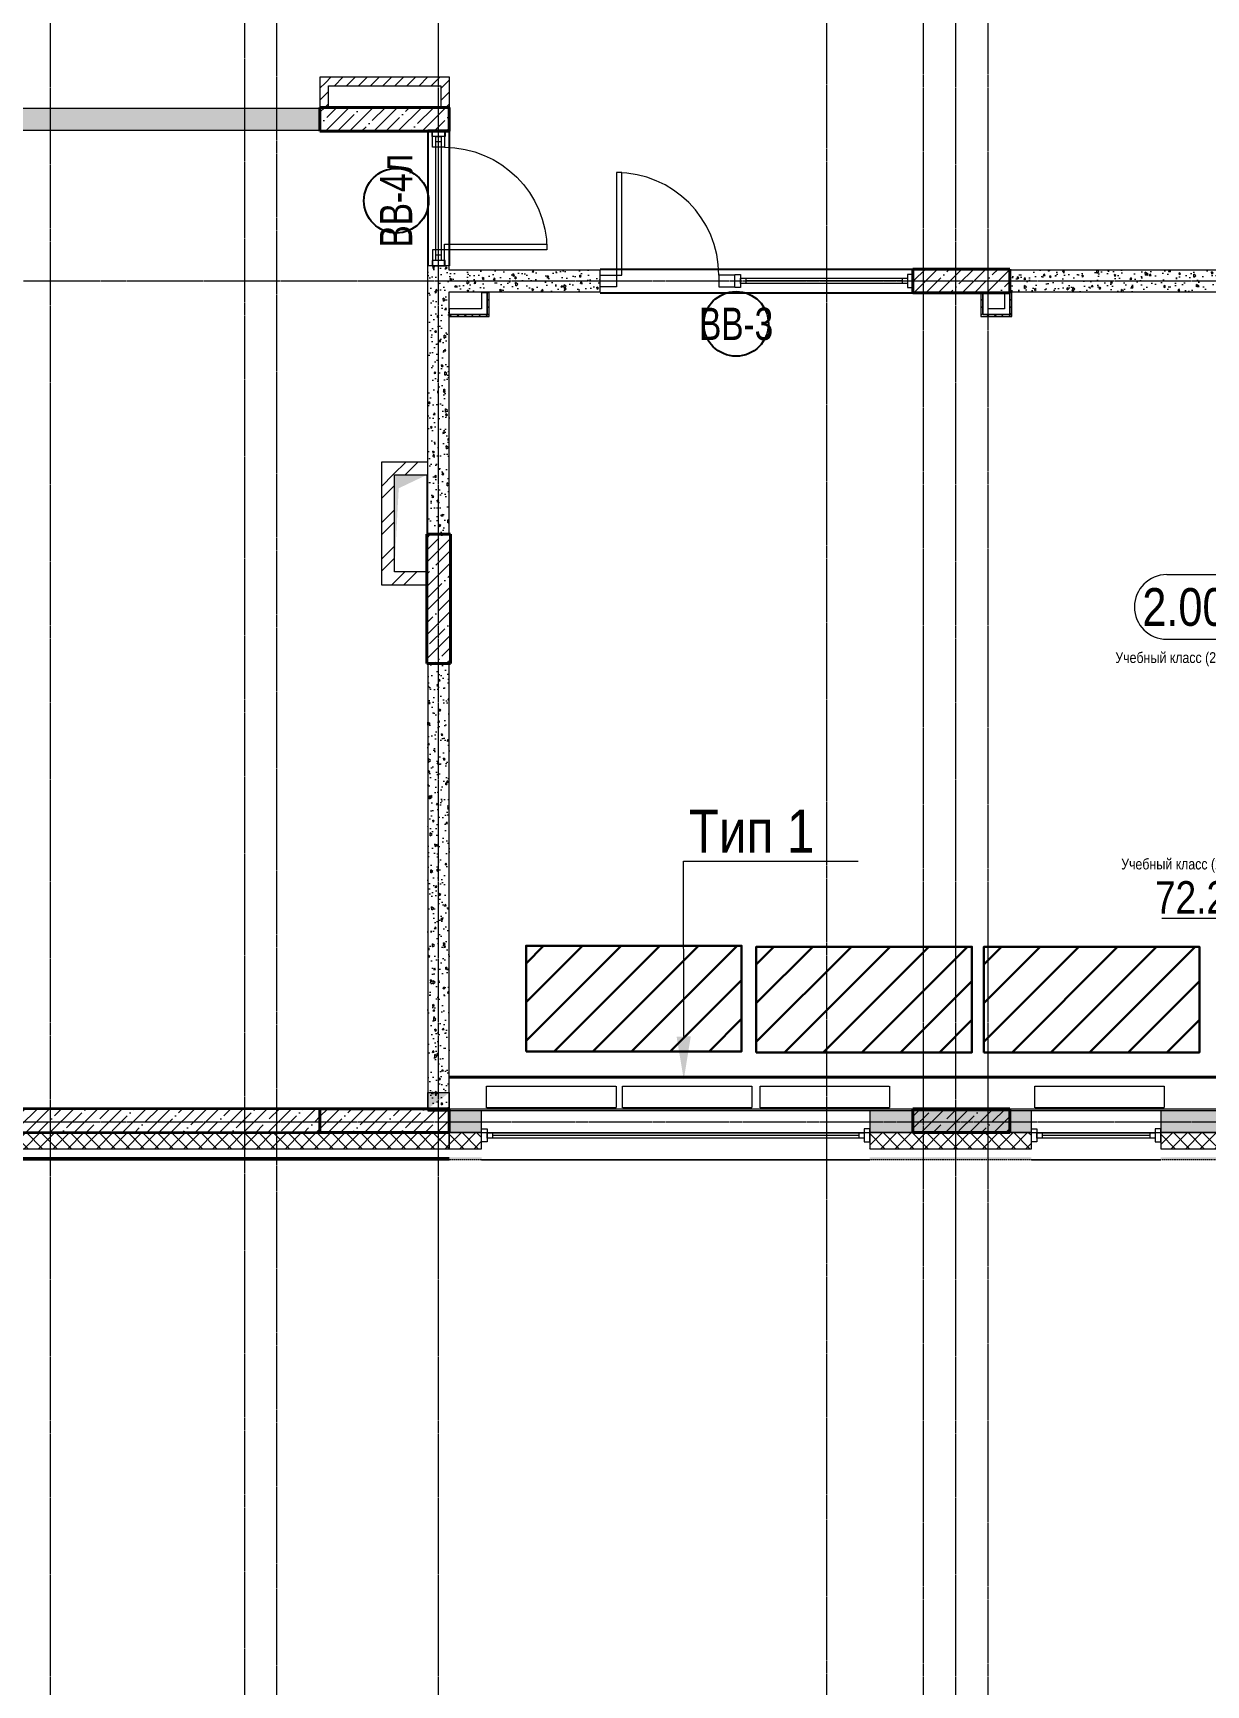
# Model space of a CAD drawing. Header units: millimetres. Extents: x -231292 to 573618, y -153144 to 564035.
# Drawn here: x 12921 to 23803, y 21504 to 36830 of the extents above; entities that cross this region are included whole.
import ezdxf
from ezdxf import colors
from ezdxf.entities.mleader import LeaderData, LeaderLine
from ezdxf.enums import TextEntityAlignment as Align
from ezdxf.math import Vec2, Vec3

# ---------------------------------------------------------------- set-up
doc = ezdxf.new("R2010")
doc.units = ezdxf.units.MM
for name, pattern in [('CENTER2', [28.575, 19.05, -3.175, 3.175, -3.175]), ('DASHED', [19.05, 12.7, -6.35]), ('HIDDEN2', [4.7625, 3.175, -1.5875])]:
    doc.linetypes.add(name, pattern=pattern)
doc.layers.get('0').update_dxf_attribs({"color": 250})
doc.layers.get('Defpoints').update_dxf_attribs({"color": 250})
for name, color, linetype, lineweight in [('10.3) строит. леса', 20, 'Continuous', 30), ('A-AREA', 250, 'Continuous', 15), ('A-Wall_Материал_Газоблок_Контур', 250, 'Continuous', 0), ('АР_Area', 250, 'Continuous', 5), ('АР_Витраж', 250, 'Continuous', 13), ('АР_Витраж марка', 250, 'Continuous', 9), ('АР_Двери_витраж', 250, 'Continuous', 9), ('АР_Колонны', 250, 'Continuous', 35), ('АР_Окна', 250, 'Continuous', 5), ('АР_Отопительные приборы', 250, 'HIDDEN2', 0), ('АР_площадь пом', 250, 'Continuous', 5), ('АР_Стены ГКЛ', 250, 'Continuous', 15), ('АР_Стены ЖБ', 250, 'Continuous', 35), ('АР_Стены кирпич', 250, 'Continuous', 20), ('АР_Стены ПЕНОблок', 250, 'Continuous', 20), ('АР_Утеплитель', 250, 'Continuous', 0), ('АР_Штриховка', 250, 'Continuous', 0), ('Зашивка радиаторов тип 1 (фанера и МДФ)', 250, 'Continuous', 0), ('КМ_Фахверки', 250, 'Continuous', 80), ('ОВ_Отопление', 250, 'Continuous', 0), ('ОВ_Шахты', 250, 'Continuous', 5), ('Размеры зашивки ГКЛ', 250, 'Continuous', 0), ('РД_Оси_100', 250, 'Continuous', 0), ('РД_проем_инж перемыч_фахверк', 250, 'Continuous', 18)]:
    doc.layers.add(name, color=color, linetype=linetype, lineweight=lineweight)
doc.layers.add('АР_Делит', color=250, linetype='Continuous', lineweight=0, plot=False)
doc.layers.add('РД_Проем', color=250, linetype='Continuous', lineweight=0, plot=False)
doc.layers.add('РД_Витраж_вн', color=250, linetype='Continuous')
doc.styles.add('Arial_09', font='ARIALN.TTF', dxfattribs={"width": 0.9})
doc.styles.add('style1', font='ARIALN.TTF')
pattern_1 = [(45, (8883.4, 13229.69), (-112.2532, 112.2532), []), (45, (8995.66, 13229.69), (-112.2532, 112.2532), [198.4375, -39.6875, 0, -39.6875])]
pattern_2 = [(45, (8883.403, 13229.686), (-33.67596, 33.67596), [])]
pattern_3 = [(45, (8883.4, 13229.69), (-56.1266, 56.1266), [])]

# ---------------------------------------------------------------- blocks, each defined once
blk = doc.blocks.new('СОШ_2200_АР_ОСИ_М100_28.05.24')
at = {"layer": 'АР_Делит', "color": 5, "linetype": 'DASHED'}
blk.add_lwpolyline([(114955, 135155), (114955, -355), (93595.036, -355), (93595.036, 13855), (94145, 13855), (94145, 68320), (66055, 68320), (66055, 13857.73), (83455, 13857.73), (83455, -355), (45245, -355), (45245, 13145), (44695, 13145), (44695, 26755), (45245, 26755), (45245, 68320), (20455, 68320), (20455, 26755), (27955, 26755), (27955, 13145), (-355, 13145), (-355, 100855)], dxfattribs=at)
at = {"layer": 'РД_Оси_100', "linetype": 'CENTER2'}
for p, q in [((4200, -6155), (4200, 139938.679)), ((-5954.958, 21300), (29555, 21300)), ((-5954.958, 13500), (29555, 13500))]:
    blk.add_line(p, q, dxfattribs=at)
for points in [[(5849.555, 139938.679), (6000, 139538.679), (6000, -6194.559)], [(6300, -6195.83), (6300, 139538.679), (6450, 139938.679)], [(7800, -6155), (7800, 139938.679)], [(11400, 139938.679), (11400, -6155)], [(12000.12, -6155), (12300, -5755), (12300, 139538.679), (12000, 139938.679)], [(12600, -6155), (12600, 139938.679)], [(13200, -6155), (12900, -5755), (12900, 139538.679), (13220.167, 139939.357)]]:
    blk.add_lwpolyline(points, dxfattribs=at)
blk = doc.blocks.new('otv')
at = {"linetype": 'Continuous'}
blk.add_lwpolyline([(0, -1), (0, 0), (1, 0), (1, -1)], close=True, dxfattribs=at)
blk.add_solid([(0, -1), (0, 0), (0.135, -0.137), (1, 0)], dxfattribs=at)
blk = doc.blocks.new('otv_в_стене')
at = {"linetype": 'Continuous'}
blk.add_lwpolyline([(0, -1), (0, 0), (1, 0), (1, -1)], close=True, dxfattribs=at)
blk.add_solid([(0, -1), (0, 0), (0.5, -0.5), (1, 0)], dxfattribs=at)
blk = doc.blocks.new('MOK-МаркаПом_овал_ареал')
for p, q in [((-2.75, 3), (2.75, 3)), ((-2.75, -3), (2.75, -3))]:
    blk.add_line(p, q)
for centre, radius, start, end in [((-2.75, 0), 3, 90, 270), ((2.75, 0), 3, 270, 90), ((-3.75, 0), 3.5, 0, 0.001)]:
    blk.add_arc(centre, radius, start, end)
at = {"color": 0, "style": 'style1'}
blk.add_attdef('АР-ПОМЕЩЕНИЕ:НОМЕР', text='', height=3.5, dxfattribs=at).set_placement((0, 0), align=Align.MIDDLE)
at = {"layer": 'Defpoints', "color": 2, "style": 'style1'}
blk.add_attdef('АР-ПОМЕЩЕНИЕ:НАИМЕНОВАНИЕ', text='', height=1, dxfattribs=at).set_placement((-0.09, -4.81), align=Align.MIDDLE)
blk = doc.blocks.new('MOK-МаркаПомещения1')
at = {"layer": 'A-AREA', "color": 0}
blk.add_line((-3.65, -1.94), (3.65, -1.94), dxfattribs=at)
at = {"layer": 'A-AREA', "color": 0, "style": 'style1'}
blk.add_attdef('АР-ПОМЕЩЕНИЕ:ПЛОЩАДЬ', text='', height=3, dxfattribs=at).set_placement((0, 0), align=Align.MIDDLE)
at = {"layer": 'Defpoints', "style": 'style1', "flags": 8}
blk.add_attdef('АР-ПОМЕЩЕНИЕ:НАИМЕНОВАНИЕ', text='', height=1, dxfattribs=at).set_placement((0, 2.96), align=Align.MIDDLE)
blk = doc.blocks.new('МаркаВитража1')
at = {"layer": 'Defpoints'}
blk.add_circle((0, 0), 3, dxfattribs=at)
at = {"color": 0, "linetype": 'ByBlock', "lineweight": -2, "style": 'Arial_09', "width": 0.9}
blk.add_attdef('АР-ОКНО:НАИМЕНОВАНИЕ', text='', height=3, dxfattribs=at).set_placement((0, 0), align=Align.MIDDLE)

msp = doc.modelspace()

# ---------------------------------------------------------------- hatches: boundary and pattern name
at = {"layer": '10.3) строит. леса'}
h = msp.add_hatch(dxfattribs=at)
h.set_pattern_fill('ANSI31', color=256, scale=80)
h.set_pattern_definition([(45, (17935.3, 173400.6), (-179.60512, 179.60512), [])])
h.paths.add_polyline_path([(17495.08, 27382.096), (19495.08, 27382.096), (19495.08, 28362.096), (17495.08, 28362.096)])
h = msp.add_hatch(dxfattribs=at)
h.set_pattern_fill('ANSI31', color=256, scale=80)
h.set_pattern_definition([(45, (20072, 173391.2), (-179.60512, 179.60512), [])])
h.paths.add_polyline_path([(19631.764, 27372.691), (21631.764, 27372.691), (21631.764, 28352.691), (19631.764, 28352.691)])
h = msp.add_hatch(dxfattribs=at)
h.set_pattern_fill('ANSI31', color=256, scale=80)
h.set_pattern_definition([(45, (22182.9, 173391.2), (-179.60512, 179.60512), [])])
h.paths.add_polyline_path([(21742.66, 27372.691), (23742.66, 27372.691), (23742.66, 28352.691), (21742.66, 28352.691)])
at = {"layer": 'АР_Стены ГКЛ', "linetype": 'Continuous', "lineweight": 0}
h = msp.add_hatch(dxfattribs=at)
h.set_pattern_fill('ANSI31', color=256, scale=15, angle=-360, style=0)
h.set_pattern_definition([(45, (8883.403, 13229.686), (-33.67596, 33.67596), [])])
h.paths.add_polyline_path([(17153.403, 34419.686), (17133.403, 34419.686), (17133.403, 34219.686), (17153.403, 34199.686)], flags=0)
h = msp.add_hatch(dxfattribs=at)
h.set_pattern_fill('ANSI31', color=256, scale=15, style=0)
h.set_pattern_definition([(45, (8883.403, 13229.686), (-33.67596, 33.67596), [])])
h.paths.add_polyline_path([(21713.403, 34199.686), (21733.403, 34219.686), (21733.403, 34419.686), (21713.403, 34419.686)], flags=0)
h = msp.add_hatch(dxfattribs=at)
h.set_pattern_fill('ANSI31', color=256, scale=15, angle=-360, style=0)
h.set_pattern_definition(pattern_2)
h.paths.add_polyline_path([(22003.403, 34419.686), (21983.403, 34419.686), (21983.403, 34219.686), (22003.403, 34199.686)], flags=0)
h = msp.add_hatch(dxfattribs=at)
h.set_pattern_fill('ANSI31', color=256, scale=15, style=0)
h.set_pattern_definition(pattern_2)
h.paths.add_polyline_path([(17153.403, 34199.686), (17133.403, 34219.686), (16783.403, 34219.686), (16783.403, 34199.686)], flags=0)
h = msp.add_hatch(dxfattribs=at)
h.set_pattern_fill('ANSI31', color=256, scale=15, style=0)
h.set_pattern_definition([(45, (8883.403, 13229.686), (-33.67596, 33.67596), [])])
h.paths.add_polyline_path([(22003.403, 34199.686), (21983.403, 34219.686), (21733.403, 34219.686), (21713.403, 34199.686)], flags=0)
at = {"layer": 'АР_Штриховка', "linetype": 'Continuous', "lineweight": 0, "ltscale": 0.5}
h = msp.add_hatch(dxfattribs=at)
h.set_pattern_fill('ANSI31', color=256, scale=25, angle=-360, style=0)
h.set_pattern_definition(pattern_3)
h.paths.add_polyline_path([(15663.403, 36339.686), (15583.403, 36419.686), (15583.403, 36139.686), (15663.403, 36139.686)], flags=0)
h = msp.add_hatch(dxfattribs=at)
h.set_pattern_fill('ANSI31', color=256, scale=25, style=0)
h.set_pattern_definition(pattern_3)
h.paths.add_polyline_path([(16703.965, 36339.686), (16783.965, 36419.686), (15583.403, 36419.686), (15663.403, 36339.686)], flags=0)
h = msp.add_hatch(dxfattribs=at)
h.set_pattern_fill('ANSI31', color=256, scale=25, style=0)
h.set_pattern_definition([(45, (8883.4, 13229.69), (-56.1266, 56.1266), [])])
h.paths.add_polyline_path([(16703.965, 36139.686), (16783.965, 36139.686), (16783.965, 36419.686), (16703.965, 36339.686)], flags=0)
at = {"layer": 'АР_Штриховка', "linetype": 'Continuous', "lineweight": 0}
h = msp.add_hatch(dxfattribs=at)
h.set_pattern_fill('AR-CONC', color=256, angle=-315, style=0)
h.set_pattern_definition([(95, (8883.4, 13229.69), (140.09465, 117.5534), [19.05, -209.55]), (40, (8883.4, 13229.69), (-160.0185, 110.1767), [15.24, -167.6406]), (145.45144, (8895.08, 13239.48), (-19.9238, 227.7301), [16.19, -178.0902]), (91.1842, (8847.48, 13265.6), (221.4102, 161.9534), [28.575, -314.325]), (141.6356, (8865.93, 13279.1), (-7.0866, 342.8268), [24.285, -267.1356]), (36.1842, (8847.48, 13265.6), (-7.0866, 342.8268), [22.86, -251.4597]), (66, (8874.42, 13274.59), (179.52, 34.89515), [19.05, -209.55]), (11, (8874.42, 13274.59), (-86.54, 173.9412), [15.24, -167.64]), (116.45145, (8889.38, 13277.5), (92.98, 208.8363), [16.19, -178.09]), (82.5, (8883.4, 13229.686), (-57.60547, 61.97341), [0, -165.608, 0, -170.18, 0, -168.275]), (52.5, (8883.4, 13229.69), (-23.58973, 118.087), [0, -97.028, 0, -161.798, 0, -64.135]), (12.5, (8843.35, 13189.634), (99.92786, 91.8262), [0, -63.5, 0, -198.12, 0, -262.89]), (2.5, (8825.39, 13171.67), (86.7639, 122.7224), [0, -82.55, 0, -131.572, 0, -186.69])])
h.paths.add_polyline_path([(9003.403, 36129.686), (9003.403, 35929.686), (15583.403, 35929.686), (15583.403, 36129.686)], flags=0)
at = {"layer": 'АР_Штриховка', "linetype": 'Continuous', "lineweight": 5}
h = msp.add_hatch(dxfattribs=at)
h.set_pattern_fill('ANSI35', color=256, scale=25, style=0)
h.set_pattern_definition(pattern_1)
h.paths.add_polyline_path([(16783.403, 35919.686), (16783.403, 36139.686), (15583.403, 36139.686), (15583.403, 35919.686)], flags=0)
at = {"layer": 'АР_Штриховка', "linetype": 'Continuous', "lineweight": 0}
h = msp.add_hatch(dxfattribs=at)
h.set_pattern_fill('AR-CONC', color=256, angle=45, style=0)
h.set_pattern_definition([(95, (8883.4, 13229.69), (140.09465, 117.5534), [19.05, -209.55]), (40, (8883.4, 13229.69), (-160.0185, 110.1767), [15.24, -167.6406]), (145.45144, (8895.08, 13239.48), (-19.9238, 227.7301), [16.19, -178.0902]), (91.1842, (8847.48, 13265.6), (221.4102, 161.9534), [28.575, -314.325]), (141.6356, (8865.93, 13279.1), (-7.0866, 342.8268), [24.285, -267.1356]), (36.1842, (8847.48, 13265.6), (-7.0866, 342.8268), [22.86, -251.4597]), (66, (8874.42, 13274.59), (179.52, 34.89515), [19.05, -209.55]), (11, (8874.42, 13274.59), (-86.5399, 173.9412), [15.24, -167.64]), (116.45145, (8889.38, 13277.5), (92.98, 208.8363), [16.19, -178.09]), (82.5, (8883.4, 13229.686), (-57.60547, 61.97341), [0, -165.608, 0, -170.18, 0, -168.275]), (52.5, (8883.4, 13229.69), (-23.58973, 118.087), [0, -97.028, 0, -161.798, 0, -64.135]), (12.5, (8843.35, 13189.634), (99.92786, 91.8262), [0, -63.5, 0, -198.12, 0, -262.89]), (2.5, (8825.39, 13171.67), (86.7639, 122.7224), [0, -82.55, 0, -131.572, 0, -186.69])])
h.paths.add_polyline_path([(16583.403, 32179.686), (16783.403, 32179.686), (16783.403, 34429.686), (16733.403, 34493.019), (16583.403, 34419.686)], flags=0)
h.paths.add_polyline_path([(16583.403, 34419.686), (16733.403, 34493.019), (16783.403, 34629.686), (16783.403, 34669.686), (16583.403, 34669.686)], flags=0)
h.paths.add_polyline_path([(16583.403, 35919.686), (16783.403, 35919.686), (16783.403, 35929.686), (16583.403, 35929.686)], flags=0)
at = {"layer": 'АР_Штриховка', "linetype": 'Continuous', "lineweight": 5}
h = msp.add_hatch(dxfattribs=at)
h.set_pattern_fill('ANSI35', color=256, scale=25, style=0)
h.set_pattern_definition(pattern_1)
h.paths.add_polyline_path([(21983.403, 34419.686), (21983.403, 34639.686), (21083.403, 34639.686), (21083.403, 34419.686)], flags=0)
at = {"layer": 'АР_Штриховка', "linetype": 'Continuous', "lineweight": 0}
h = msp.add_hatch(dxfattribs=at)
h.set_pattern_fill('AR-CONC', color=256, angle=-315, style=0)
h.set_pattern_definition([(95, (8883.4, 13229.69), (140.09465, 117.5534), [19.05, -209.55]), (40, (8883.4, 13229.69), (-160.0185, 110.1767), [15.24, -167.6406]), (145.45144, (8895.08, 13239.48), (-19.9238, 227.7301), [16.19, -178.0902]), (91.1842, (8847.48, 13265.6), (221.4102, 161.9534), [28.575, -314.325]), (141.6356, (8865.93, 13279.1), (-7.0866, 342.8268), [24.285, -267.1356]), (36.1842, (8847.48, 13265.6), (-7.0866, 342.8268), [22.86, -251.4597]), (66, (8874.42, 13274.59), (179.52, 34.89515), [19.05, -209.55]), (11, (8874.42, 13274.59), (-86.54, 173.9412), [15.24, -167.64]), (116.45145, (8889.38, 13277.5), (92.98, 208.8363), [16.19, -178.09]), (82.5, (8883.4, 13229.686), (-57.60547, 61.97341), [0, -165.608, 0, -170.18, 0, -168.275]), (52.5, (8883.4, 13229.69), (-23.58973, 118.087), [0, -97.028, 0, -161.798, 0, -64.135]), (12.5, (8843.35, 13189.634), (99.92786, 91.8262), [0, -63.5, 0, -198.12, 0, -262.89]), (2.5, (8825.39, 13171.67), (86.7639, 122.7224), [0, -82.55, 0, -131.572, 0, -186.69])])
h.paths.add_polyline_path([(16783.403, 34629.686), (16733.403, 34493.019), (16783.403, 34429.686), (18183.403, 34429.686), (18183.403, 34629.686)], flags=0)
h = msp.add_hatch(dxfattribs=at)
h.set_pattern_fill('AR-CONC', color=256, angle=45, style=0)
h.set_pattern_definition([(95, (8883.4, 13229.69), (140.09465, 117.5534), [19.05, -209.55]), (40, (8883.4, 13229.69), (-160.0185, 110.1767), [15.24, -167.6406]), (145.45144, (8895.08, 13239.48), (-19.9238, 227.7301), [16.19, -178.0902]), (91.1842, (8847.48, 13265.6), (221.4102, 161.9534), [28.575, -314.325]), (141.6356, (8865.93, 13279.1), (-7.0866, 342.8268), [24.285, -267.1356]), (36.1842, (8847.48, 13265.6), (-7.0866, 342.8268), [22.86, -251.4597]), (66, (8874.42, 13274.59), (179.52, 34.89515), [19.05, -209.55]), (11, (8874.42, 13274.59), (-86.5399, 173.9412), [15.24, -167.64]), (116.45144, (8889.38, 13277.5), (92.98, 208.8363), [16.19, -178.09]), (82.5, (8883.4, 13229.686), (-57.60547, 61.97341), [0, -165.608, 0, -170.18, 0, -168.275]), (52.5, (8883.4, 13229.69), (-23.58973, 118.087), [0, -97.028, 0, -161.798, 0, -64.135]), (12.5, (8843.35, 13189.634), (99.92786, 91.8262), [0, -63.5, 0, -198.12, 0, -262.89]), (2.5, (8825.39, 13171.67), (86.7639, 122.7224), [0, -82.55, 0, -131.572, 0, -186.69])])
h.paths.add_polyline_path([(21983.403, 34629.686), (21983.403, 34429.686), (25483.403, 34429.686), (25483.403, 34629.686)], flags=0)
h = msp.add_hatch(dxfattribs=at)
h.set_pattern_fill('ANSI32', color=256, scale=25, style=0)
h.set_pattern_definition([(45, (8883.4, 13229.69), (-168.3798, 168.3798), []), (45, (8995.66, 13229.69), (-168.3798, 168.3798), [])])
h.paths.add_polyline_path([(16153.403, 31709.686), (16273.403, 31829.686), (16273.403, 32729.686), (16153.403, 32849.686)], flags=0)
h = msp.add_hatch(dxfattribs=at)
h.set_pattern_fill('ANSI32', color=256, scale=25, angle=-360, style=0)
h.set_pattern_definition([(45, (8883.4, 13229.69), (-168.3798, 168.3798), []), (45, (8995.66, 13229.69), (-168.3798, 168.3798), [])])
h.paths.add_polyline_path([(16153.403, 32849.686), (16273.403, 32729.686), (16583.408, 32729.686), (16583.408, 32849.686)], flags=0)
at = {"layer": 'АР_Штриховка', "linetype": 'Continuous', "lineweight": 5}
h = msp.add_hatch(dxfattribs=at)
h.set_pattern_fill('ANSI35', color=256, scale=25, style=0)
h.set_pattern_definition(pattern_1)
h.paths.add_polyline_path([(16793.403, 32179.686), (16573.403, 32179.686), (16573.403, 30979.686), (16793.403, 30979.686)], flags=0)
at = {"layer": 'АР_Штриховка', "linetype": 'Continuous', "lineweight": 0}
h = msp.add_hatch(dxfattribs=at)
h.set_pattern_fill('ANSI32', color=256, scale=25, angle=-360, style=0)
h.set_pattern_definition([(45, (8883.4, 13229.69), (-168.3798, 168.3798), []), (45, (8995.66, 13229.69), (-168.3798, 168.3798), [])])
h.paths.add_polyline_path([(16573.403, 31709.686), (16573.403, 31829.686), (16273.403, 31829.686), (16153.403, 31709.686)], flags=0)
h = msp.add_hatch(dxfattribs=at)
h.set_pattern_fill('AR-CONC', color=256, angle=45, style=0)
h.set_pattern_definition([(95, (8883.4, 13229.69), (140.0947, 117.5534), [19.05, -209.55]), (40, (8883.4, 13229.69), (-160.0185, 110.1767), [15.24, -167.6406]), (145.4514, (8895.08, 13239.48), (-19.9238, 227.7301), [16.19, -178.0902]), (91.1842, (8847.48, 13265.6), (221.4102, 161.9534), [28.575, -314.325]), (141.6356, (8865.93, 13279.1), (-7.0866, 342.8268), [24.285, -267.1356]), (36.1842, (8847.48, 13265.6), (-7.0866, 342.8268), [22.86, -251.4597]), (66, (8874.42, 13274.59), (179.52, 34.8951), [19.05, -209.55]), (11, (8874.42, 13274.59), (-86.54, 173.9412), [15.24, -167.64]), (116.4514, (8889.38, 13277.5), (92.98, 208.8363), [16.19, -178.09]), (82.5, (8883.4, 13229.686), (-57.60547, 61.97341), [0, -165.608, 0, -170.18, 0, -168.275]), (52.5, (8883.4, 13229.69), (-23.58973, 118.087), [0, -97.028, 0, -161.798, 0, -64.135]), (12.5, (8843.35, 13189.634), (99.92786, 91.8262), [0, -63.5, 0, -198.12, 0, -262.89]), (2.5, (8825.39, 13171.67), (86.7639, 122.7224), [0, -82.55, 0, -131.572, 0, -186.69])])
h.paths.add_polyline_path([(16583.403, 26829.686), (16783.403, 26829.686), (16783.403, 30979.686), (16583.403, 30979.686)], flags=0)
at = {"layer": 'АР_Штриховка', "linetype": 'Continuous', "lineweight": 5}
h = msp.add_hatch(dxfattribs=at)
h.set_pattern_fill('ANSI35', color=256, scale=25, style=0)
h.set_pattern_definition([(45, (8883.4, 13229.69), (-112.2532, 112.2532), []), (45, (8995.66, 13229.69), (-112.2532, 112.2532), [198.4375, -39.6875, 0, -39.6875])])
h.paths.add_polyline_path([(9003.403, 26849.686), (9003.403, 26629.686), (15583.403, 26629.686), (15583.403, 26849.686)], flags=0)
h = msp.add_hatch(dxfattribs=at)
h.set_pattern_fill('ANSI35', color=256, scale=25, style=0)
h.set_pattern_definition(pattern_1)
h.paths.add_polyline_path([(16783.403, 26629.686), (16783.403, 26849.686), (15583.403, 26849.686), (15583.403, 26629.686)], flags=0)
at = {"layer": 'АР_Штриховка', "linetype": 'Continuous', "lineweight": 0}
h = msp.add_hatch(dxfattribs=at)
h.set_pattern_fill('AR-CONC', color=256, angle=-360, style=0)
h.set_pattern_definition([(50, (8883.4, 13229.69), (182.1847, -15.9391), [19.05, -209.55]), (355, (8883.4, 13229.69), (-35.2434, 191.0568), [15.24, -167.6406]), (100.45144, (8898.58, 13228.36), (146.9412, 175.1178), [16.19, -178.0902]), (46.1842, (8883.4, 13280.49), (271.079, -42.0423), [28.575, -314.325]), (96.6356, (8906, 13276.98), (237.4041, 247.4261), [24.285, -267.1356]), (351.1842, (8883.4, 13280.5), (237.4041, 247.426), [22.86, -251.4597]), (21, (8908.8, 13267.79), (151.6144, -102.2652), [19.05, -209.55]), (326, (8908.8, 13267.79), (61.802, 184.188), [15.24, -167.64]), (71.45145, (8921.44, 13259.26), (213.4164, 81.9228), [16.19, -178.0899]), (37.5, (8883.4, 13229.686), (3.0886, 84.55504), [0, -165.608, 0, -170.18, 0, -168.275]), (7.5, (8883.4, 13229.69), (66.81966, 100.18057), [0, -97.028, 0, -161.798, 0, -64.135]), (327.5, (8826.76, 13229.686), (135.5906, -5.72874), [0, -63.5, 0, -198.12, 0, -262.89]), (317.5, (8801.36, 13229.69), (148.1292, 25.4265), [0, -82.55, 0, -131.572, 0, -186.69])])
h.paths.add_polyline_path([(35683.403, 26629.686), (35683.403, 26829.686), (35083.403, 26829.686), (35083.403, 26629.686)], flags=0)
h.paths.add_polyline_path([(32983.403, 26629.686), (32983.403, 26829.686), (32083.403, 26829.686), (32083.403, 26629.686)], flags=0)
h.paths.add_polyline_path([(30883.403, 26629.686), (30883.403, 26829.686), (29983.403, 26829.686), (29983.403, 26629.686)], flags=0)
h.paths.add_polyline_path([(28783.403, 26629.686), (28783.403, 26829.686), (27883.403, 26829.686), (27883.403, 26629.686)], flags=0)
h.paths.add_polyline_path([(26683.403, 26629.686), (26683.403, 26829.686), (25483.403, 26829.686), (25483.403, 26629.686)], flags=0)
h.paths.add_polyline_path([(24283.403, 26629.686), (24283.403, 26829.686), (23383.401, 26829.686), (23383.401, 26629.686)], flags=0)
h.paths.add_polyline_path([(22183.401, 26629.686), (22183.401, 26829.686), (20683.403, 26829.686), (20683.403, 26629.686)], flags=0)
h.paths.add_polyline_path([(17083.403, 26629.686), (17083.403, 26829.686), (16783.403, 26829.686), (16783.403, 26629.686)], flags=0)
at = {"layer": 'АР_Штриховка', "linetype": 'Continuous', "lineweight": 5}
h = msp.add_hatch(dxfattribs=at)
h.set_pattern_fill('ANSI35', color=256, scale=25, style=0)
h.set_pattern_definition(pattern_1)
h.paths.add_polyline_path([(21983.403, 26629.686), (21983.403, 26849.686), (21083.403, 26849.686), (21083.403, 26629.686)], flags=0)
at = {"layer": 'АР_Штриховка', "linetype": 'Continuous', "lineweight": 0}
h = msp.add_hatch(dxfattribs=at)
h.set_pattern_fill('ANSI37', color=256, scale=30, angle=-360, style=0)
h.set_pattern_definition([(45, (8883.4, 13229.69), (-67.3519, 67.3519), []), (135, (8883.4, 13229.69), (-67.3519, -67.3519), [])])
h.paths.add_polyline_path([(16783.403, 26479.686), (16783.403, 26629.686), (8783.403, 26629.686), (8633.403, 26479.686)], flags=0)
h = msp.add_hatch(dxfattribs=at)
h.set_pattern_fill('ANSI37', color=256, scale=30, angle=-360, style=0)
h.set_pattern_definition([(45, (8883.4, 13229.69), (-67.35192, 67.35192), []), (135, (8883.4, 13229.69), (-67.35192, -67.35192), [])])
h.paths.add_polyline_path([(35683.403, 26479.686), (35683.403, 26629.686), (35083.403, 26629.686), (35083.403, 26479.686)], flags=0)
h.paths.add_polyline_path([(32983.403, 26479.686), (32983.403, 26629.686), (32083.403, 26629.686), (32083.403, 26479.686)], flags=0)
h.paths.add_polyline_path([(30883.403, 26479.686), (30883.403, 26629.686), (29983.403, 26629.686), (29983.403, 26479.686)], flags=0)
h.paths.add_polyline_path([(28783.403, 26479.686), (28783.403, 26629.686), (27883.403, 26629.686), (27883.403, 26479.686)], flags=0)
h.paths.add_polyline_path([(26683.403, 26479.686), (26683.403, 26629.686), (25483.403, 26629.686), (25483.403, 26479.686)], flags=0)
h.paths.add_polyline_path([(24283.403, 26479.686), (24283.403, 26629.686), (23383.401, 26629.686), (23383.401, 26479.686)], flags=0)
h.paths.add_polyline_path([(22183.401, 26479.686), (22183.401, 26629.686), (20683.403, 26629.686), (20683.403, 26479.686)], flags=0)
h.paths.add_polyline_path([(17083.403, 26479.686), (17083.403, 26629.686), (16783.403, 26629.686), (16783.403, 26479.686)], flags=0)
h = msp.add_hatch(dxfattribs=at)
h.set_pattern_fill('_U', color=256, angle=-360, style=0, pattern_type=0)
h.set_pattern_definition([(2e-15, (8883.4027, 13229.6861), (-3e-16, 1), [])])
h.paths.add_polyline_path([(16783.403, 26374.686), (16783.403, 26399.686), (8553.403, 26399.686), (8528.403, 26374.686)], flags=0)
h = msp.add_hatch(dxfattribs=at)
h.set_pattern_fill('_U', color=256, angle=-360, style=0, pattern_type=0)
h.set_pattern_definition([(8e-15, (8883.4027, 13229.6861), (-4e-16, 1), [])])
h.paths.add_polyline_path([(35683.403, 26374.686), (35683.403, 26399.686), (35083.403, 26399.686), (35083.403, 26374.686)], flags=0)
h.paths.add_polyline_path([(32983.403, 26374.686), (32983.403, 26399.686), (32083.403, 26399.686), (32083.403, 26374.686)], flags=0)
h.paths.add_polyline_path([(30883.403, 26374.686), (30883.403, 26399.686), (29983.403, 26399.686), (29983.403, 26374.686)], flags=0)
h.paths.add_polyline_path([(28783.403, 26374.686), (28783.403, 26399.686), (27883.403, 26399.686), (27883.403, 26374.686)], flags=0)
h.paths.add_polyline_path([(26683.403, 26374.686), (26683.403, 26399.686), (25483.403, 26399.686), (25483.403, 26374.686)], flags=0)
h.paths.add_polyline_path([(24283.403, 26374.686), (24283.403, 26399.686), (23383.401, 26399.686), (23383.401, 26374.686)], flags=0)
h.paths.add_polyline_path([(22183.401, 26374.686), (22183.401, 26399.686), (20683.403, 26399.686), (20683.403, 26374.686)], flags=0)
h.paths.add_polyline_path([(17083.403, 26374.686), (17083.403, 26399.686), (16783.403, 26399.686), (16783.403, 26374.686)], flags=0)

# ---------------------------------------------------------------- linework, layer by layer
at = {"layer": '10.3) строит. леса'}
for points in [[(17495.08, 27382.096), (19495.08, 27382.096), (19495.08, 28362.096), (17495.08, 28362.096)], [(19631.764, 27372.691), (21631.764, 27372.691), (21631.764, 28352.691), (19631.764, 28352.691)], [(21742.66, 27372.691), (23742.66, 27372.691), (23742.66, 28352.691), (21742.66, 28352.691)]]:
    msp.add_lwpolyline(points, close=True, dxfattribs=at)
at = {"layer": 'A-Wall_Материал_Газоблок_Контур', "linetype": 'Continuous', "lineweight": 0}
for p, q in [((20683.403, 26829.686), (17083.403, 26829.686)), ((23383.401, 26829.686), (22183.401, 26829.686)), ((17083.403, 26374.686), (20683.403, 26374.686)), ((22183.401, 26374.686), (23383.401, 26374.686))]:
    msp.add_line(p, q, dxfattribs=at)
at = {"layer": 'АР_Витраж', "linetype": 'Continuous', "lineweight": 5}
for p, q in [((16583.403, 34669.686), (16583.403, 35919.686)), ((16783.403, 34669.686), (16783.403, 35919.686)), ((21083.403, 34639.686), (19433.403, 34639.686)), ((21083.403, 34419.686), (19433.403, 34419.686))]:
    msp.add_line(p, q, dxfattribs=at)
at = {"layer": 'АР_Витраж', "linetype": 'Continuous', "lineweight": 13}
for p, q in [((16708.403, 35819.686), (16658.403, 35819.686)), ((16683.403, 34769.686), (16683.403, 35819.686)), ((16708.403, 34769.686), (16658.403, 34769.686)), ((19533.403, 34554.686), (19533.403, 34504.686)), ((20983.403, 34529.686), (19533.403, 34529.686)), ((20983.403, 34554.686), (20983.403, 34504.686))]:
    msp.add_line(p, q, dxfattribs=at)
for points in [[(16623.403, 35869.686), (16623.403, 35919.686), (16743.403, 35919.686), (16743.403, 35869.686)], [(16708.403, 34719.686), (16658.403, 34719.686), (16658.403, 35869.686), (16708.403, 35869.686)], [(16623.403, 34719.686), (16623.403, 34669.686), (16743.403, 34669.686), (16743.403, 34719.686)], [(19483.403, 34469.686), (19433.403, 34469.686), (19433.403, 34589.686), (19483.403, 34589.686)], [(21033.403, 34554.686), (21033.403, 34504.686), (19483.403, 34504.686), (19483.403, 34554.686)], [(21033.403, 34469.686), (21083.403, 34469.686), (21083.403, 34589.686), (21033.403, 34589.686)]]:
    msp.add_lwpolyline(points, close=True, dxfattribs=at)
at = {"layer": 'АР_Двери_витраж', "linetype": 'Continuous', "lineweight": 9}
for points in [[(16628.403, 35769.686), (16628.403, 35919.686), (16738.403, 35919.686), (16738.403, 35769.686)], [(18333.403, 34584.686), (18383.403, 34584.686), (18383.403, 35534.686), (18333.403, 35534.686)], [(16628.403, 34819.686), (16628.403, 34669.686), (16738.403, 34669.686), (16738.403, 34819.686)], [(16738.403, 34819.686), (16738.403, 34869.686), (17688.403, 34869.686), (17688.403, 34819.686)], [(18333.403, 34474.686), (18183.403, 34474.686), (18183.403, 34584.686), (18333.403, 34584.686)], [(19283.403, 34474.686), (19433.403, 34474.686), (19433.403, 34584.686), (19283.403, 34584.686)]]:
    msp.add_lwpolyline(points, close=True, dxfattribs=at)
at = {"layer": 'АР_Двери_витраж', "linetype": 'Continuous', "lineweight": 9, "extrusion": (0, 0, -1)}
msp.add_arc((-16738.403, 34819.686), 950, 90, 180, dxfattribs=at)
at = {"layer": 'АР_Двери_витраж', "linetype": 'Continuous', "lineweight": 9}
msp.add_arc((18333.403, 34584.686), 950, 0, 90, dxfattribs=at)
at = {"layer": 'АР_Колонны', "linetype": 'HIDDEN2', "lineweight": 25}
for p, q in [((15583.403, 36139.686), (16783.403, 36139.686)), ((15583.403, 35919.686), (15583.403, 36139.686)), ((16783.403, 36139.686), (16783.403, 35919.686)), ((16783.403, 35919.686), (15583.403, 35919.686)), ((21083.403, 34639.686), (21983.403, 34639.686)), ((21083.403, 34419.686), (21083.403, 34639.686)), ((21983.403, 34639.686), (21983.403, 34419.686)), ((21983.403, 34419.686), (21083.403, 34419.686)), ((16573.403, 32179.686), (16793.403, 32179.686)), ((16573.403, 30979.686), (16573.403, 32179.686)), ((16793.403, 32179.686), (16793.403, 30979.686)), ((16793.403, 30979.686), (16573.403, 30979.686)), ((15583.403, 26849.686), (16783.403, 26849.686)), ((15583.403, 26629.686), (15583.403, 26849.686)), ((16783.403, 26849.686), (16783.403, 26629.686)), ((21083.403, 26849.686), (21983.403, 26849.686)), ((21083.403, 26629.686), (21083.403, 26849.686)), ((21983.403, 26849.686), (21983.403, 26629.686)), ((16783.403, 26629.686), (15583.403, 26629.686)), ((21983.403, 26629.686), (21083.403, 26629.686))]:
    msp.add_line(p, q, dxfattribs=at)
at = {"layer": 'АР_Колонны', "linetype": 'Continuous', "lineweight": 35}
for p, q in [((15583.403, 35919.686), (15583.403, 36139.686)), ((15583.403, 36139.686), (16783.403, 36139.686)), ((16783.403, 35919.686), (16783.403, 36139.686)), ((15583.403, 35919.686), (16783.403, 35919.686)), ((21083.403, 34639.686), (21083.403, 34419.686)), ((21083.403, 34639.686), (21983.403, 34639.686)), ((21083.403, 34639.686), (21083.403, 34419.686)), ((21983.403, 34419.686), (21983.403, 34639.686)), ((21983.403, 34419.686), (21983.403, 34639.686)), ((21083.403, 34419.686), (21983.403, 34419.686)), ((16573.403, 30979.686), (16573.403, 32179.686)), ((16573.403, 32179.686), (16793.403, 32179.686)), ((16793.403, 30979.686), (16793.403, 32179.686)), ((16573.403, 30979.686), (16793.403, 30979.686)), ((15583.403, 26629.686), (15583.403, 26849.686)), ((15583.403, 26849.686), (16783.403, 26849.686)), ((16783.403, 26629.686), (16783.403, 26849.686)), ((21083.403, 26849.686), (21083.403, 26629.686)), ((21083.403, 26849.686), (21983.403, 26849.686)), ((21083.403, 26849.686), (21083.403, 26629.686)), ((21983.403, 26629.686), (21983.403, 26849.686)), ((21983.403, 26629.686), (21983.403, 26849.686)), ((15583.403, 26629.686), (16783.403, 26629.686)), ((21083.403, 26629.686), (21983.403, 26629.686))]:
    msp.add_line(p, q, dxfattribs=at)
at = {"layer": 'АР_Окна', "linetype": 'Continuous', "lineweight": 5}
for p, q in [((20683.403, 26829.686), (17083.403, 26829.686)), ((23383.401, 26829.686), (22183.401, 26829.686)), ((17183.403, 26627.186), (17183.403, 26577.186)), ((20583.403, 26602.186), (17183.403, 26602.186)), ((20583.403, 26627.186), (20583.403, 26577.186)), ((22283.401, 26627.186), (22283.401, 26577.186)), ((23283.401, 26602.186), (22283.401, 26602.186)), ((23283.401, 26627.186), (23283.401, 26577.186)), ((20683.403, 26374.686), (17083.403, 26374.686)), ((23383.401, 26374.686), (22183.401, 26374.686))]:
    msp.add_line(p, q, dxfattribs=at)
for points in [[(17133.403, 26542.186), (17083.403, 26542.186), (17083.403, 26662.186), (17133.403, 26662.186)], [(20633.403, 26627.186), (20633.403, 26577.186), (17133.403, 26577.186), (17133.403, 26627.186)], [(20633.403, 26542.186), (20683.403, 26542.186), (20683.403, 26662.186), (20633.403, 26662.186)], [(22233.401, 26542.186), (22183.401, 26542.186), (22183.401, 26662.186), (22233.401, 26662.186)], [(23333.401, 26627.186), (23333.401, 26577.186), (22233.401, 26577.186), (22233.401, 26627.186)], [(23333.401, 26542.186), (23383.401, 26542.186), (23383.401, 26662.186), (23333.401, 26662.186)]]:
    msp.add_lwpolyline(points, close=True, dxfattribs=at)
at = {"layer": 'АР_Отопительные приборы'}
for points in [[(17129.896, 27059.686), (18329.896, 27059.686), (18329.896, 26859.686), (17129.896, 26859.686)], [(18390.334, 27059.686), (19590.334, 27059.686), (19590.334, 26859.686), (18390.334, 26859.686)], [(19666.752, 27059.686), (20866.752, 27059.686), (20866.752, 26859.686), (19666.752, 26859.686)], [(22215.768, 27059.686), (23415.768, 27059.686), (23415.768, 26859.686), (22215.768, 26859.686)]]:
    msp.add_lwpolyline(points, close=True, dxfattribs=at)
at = {"layer": 'АР_Стены ГКЛ', "linetype": 'Continuous', "lineweight": 5}
for p, q in [((17133.403, 34419.686), (17083.403, 34419.686)), ((17083.403, 34419.686), (17083.403, 34269.686)), ((17133.403, 34219.686), (17133.403, 34419.686)), ((17153.403, 34419.686), (17133.403, 34419.686)), ((17133.403, 34419.686), (17133.403, 34219.686)), ((17153.403, 34199.686), (17153.403, 34419.686)), ((21733.403, 34419.686), (21713.403, 34419.686)), ((21713.403, 34419.686), (21713.403, 34199.686)), ((21783.403, 34419.686), (21733.403, 34419.686)), ((21733.403, 34419.686), (21733.403, 34219.686)), ((21733.403, 34219.686), (21733.403, 34419.686)), ((21783.403, 34269.686), (21783.403, 34419.686)), ((21983.403, 34419.686), (21933.403, 34419.686)), ((21933.403, 34419.686), (21933.403, 34269.686)), ((21983.403, 34219.686), (21983.403, 34419.686)), ((22003.403, 34419.686), (21983.403, 34419.686)), ((21983.403, 34419.686), (21983.403, 34219.686)), ((22003.403, 34199.686), (22003.403, 34419.686)), ((17083.403, 34269.686), (16783.403, 34269.686)), ((16783.403, 34269.686), (16783.403, 34219.686)), ((16783.403, 34219.686), (17133.403, 34219.686)), ((17133.403, 34219.686), (16783.403, 34219.686)), ((16783.403, 34219.686), (16783.403, 34199.686)), ((16783.403, 34199.686), (17153.403, 34199.686)), ((21713.403, 34199.686), (22003.403, 34199.686)), ((21733.403, 34219.686), (21983.403, 34219.686)), ((21983.403, 34219.686), (21733.403, 34219.686)), ((21933.403, 34269.686), (21783.403, 34269.686))]:
    msp.add_line(p, q, dxfattribs=at)
at = {"layer": 'АР_Стены ЖБ', "linetype": 'Continuous', "lineweight": 40}
for p, q in [((16783.403, 36139.686), (15583.403, 36139.686)), ((15583.403, 36139.686), (15583.403, 35919.686)), ((16783.403, 35919.686), (16783.403, 36139.686)), ((15583.403, 35919.686), (16783.403, 35919.686)), ((21983.403, 34639.686), (21083.403, 34639.686)), ((21083.403, 34639.686), (21083.403, 34419.686)), ((21983.403, 34419.686), (21983.403, 34639.686)), ((21083.403, 34419.686), (21983.403, 34419.686)), ((16793.403, 32179.686), (16573.403, 32179.686)), ((16573.403, 32179.686), (16573.403, 30979.686)), ((16793.403, 30979.686), (16793.403, 32179.686)), ((16573.403, 30979.686), (16793.403, 30979.686)), ((16783.403, 26849.686), (15583.403, 26849.686)), ((15583.403, 26849.686), (15583.403, 26629.686)), ((16783.403, 26629.686), (16783.403, 26849.686)), ((21983.403, 26849.686), (21083.403, 26849.686)), ((21083.403, 26849.686), (21083.403, 26629.686)), ((21983.403, 26629.686), (21983.403, 26849.686)), ((15583.403, 26629.686), (16783.403, 26629.686)), ((21083.403, 26629.686), (21983.403, 26629.686))]:
    msp.add_line(p, q, dxfattribs=at)
at = {"layer": 'АР_Стены ЖБ', "linetype": 'Continuous', "lineweight": 35}
for p, q in [((15583.403, 26849.686), (9003.403, 26849.686)), ((15583.403, 26629.686), (15583.403, 26849.686)), ((9003.403, 26629.686), (15583.403, 26629.686))]:
    msp.add_line(p, q, dxfattribs=at)
at = {"layer": 'АР_Стены кирпич', "linetype": 'Continuous', "lineweight": 20}
for p, q in [((16153.403, 32849.686), (16153.403, 31709.686)), ((16583.408, 32849.686), (16153.403, 32849.686)), ((16583.408, 32729.686), (16583.408, 32849.686)), ((16273.403, 31829.686), (16273.403, 32729.686)), ((16273.403, 32729.686), (16583.408, 32729.686)), ((16573.403, 31829.686), (16273.403, 31829.686)), ((16573.403, 31709.686), (16573.403, 31829.686)), ((16153.403, 31709.686), (16573.403, 31709.686))]:
    msp.add_line(p, q, dxfattribs=at)
at = {"layer": 'АР_Стены ПЕНОблок', "linetype": 'Continuous', "lineweight": 20}
for p, q in [((15583.403, 36419.686), (15583.403, 36139.686)), ((16783.965, 36419.686), (15583.403, 36419.686)), ((15663.403, 36139.686), (15663.403, 36339.686)), ((15663.403, 36339.686), (16703.965, 36339.686)), ((16703.965, 36339.686), (16703.965, 36139.686)), ((16783.965, 36139.686), (16783.965, 36419.686)), ((15583.403, 36129.686), (9003.403, 36129.686)), ((15583.403, 36139.686), (15663.403, 36139.686)), ((15583.403, 35929.686), (15583.403, 36129.686)), ((16703.965, 36139.686), (16783.965, 36139.686)), ((9003.403, 35929.686), (15583.403, 35929.686)), ((16783.403, 35929.686), (16583.403, 35929.686)), ((16583.403, 35929.686), (16583.403, 35919.686)), ((16583.403, 35919.686), (16783.403, 35919.686)), ((16783.403, 35919.686), (16783.403, 35929.686)), ((16783.403, 34669.686), (16583.403, 34669.686)), ((16583.403, 32179.686), (16583.403, 34669.686)), ((16783.403, 34629.686), (16783.403, 34669.686)), ((18183.403, 34629.686), (16783.403, 34629.686)), ((18183.403, 34429.686), (18183.403, 34629.686)), ((21983.403, 34629.686), (21983.403, 34429.686)), ((25483.403, 34629.686), (21983.403, 34629.686)), ((16783.403, 34429.686), (18183.403, 34429.686)), ((16783.403, 32179.686), (16783.403, 34429.686)), ((21983.403, 34429.686), (25483.403, 34429.686)), ((16583.403, 32179.686), (16783.403, 32179.686)), ((16783.403, 30979.686), (16583.403, 30979.686)), ((16583.403, 30979.686), (16583.403, 26829.686)), ((16783.403, 26829.686), (16783.403, 30979.686)), ((16583.403, 26829.686), (16783.403, 26829.686)), ((17083.403, 26829.686), (16783.403, 26829.686)), ((16783.403, 26829.686), (16783.403, 26629.686)), ((17083.403, 26629.686), (17083.403, 26829.686)), ((22183.401, 26829.686), (20683.403, 26829.686)), ((20683.403, 26829.686), (20683.403, 26629.686)), ((22183.401, 26629.686), (22183.401, 26829.686)), ((24283.403, 26829.686), (23383.401, 26829.686)), ((23383.401, 26829.686), (23383.401, 26629.686)), ((16783.403, 26629.686), (17083.403, 26629.686)), ((20683.403, 26629.686), (22183.401, 26629.686)), ((23383.401, 26629.686), (24283.403, 26629.686))]:
    msp.add_line(p, q, dxfattribs=at)
at = {"layer": 'АР_Утеплитель', "linetype": 'Continuous', "lineweight": 0}
for p, q in [((16783.403, 26629.686), (8783.403, 26629.686)), ((17083.403, 26629.686), (16783.403, 26629.686)), ((16783.403, 26629.686), (16783.403, 26479.686)), ((16783.403, 26479.686), (16783.403, 26629.686)), ((17083.403, 26479.686), (17083.403, 26629.686)), ((22183.401, 26629.686), (20683.403, 26629.686)), ((20683.403, 26629.686), (20683.403, 26479.686)), ((22183.401, 26479.686), (22183.401, 26629.686)), ((24283.403, 26629.686), (23383.401, 26629.686)), ((23383.401, 26629.686), (23383.401, 26479.686)), ((8633.403, 26479.686), (16783.403, 26479.686)), ((16783.403, 26479.686), (17083.403, 26479.686)), ((20683.403, 26479.686), (22183.401, 26479.686)), ((23383.401, 26479.686), (24283.403, 26479.686))]:
    msp.add_line(p, q, dxfattribs=at)
at = {"layer": 'Зашивка радиаторов тип 1 (фанера и МДФ)', "linetype": 'Continuous', "lineweight": 0}
for p, q in [((16783.403, 26849.686), (16783.403, 27149.686)), ((26385.182, 27149.686), (16783.403, 27149.686)), ((26385.182, 27137.186), (16783.403, 27137.186)), ((16783.403, 27137.186), (26385.182, 27137.186)), ((16783.403, 26849.686), (26385.182, 26849.686))]:
    msp.add_line(p, q, dxfattribs=at)
at = {"layer": 'КМ_Фахверки', "lineweight": 5}
msp.add_lwpolyline([(79583.403, 81804.686), (103283.403, 81804.103), (103283.403, 13129.686), (123583.403, 13129.686), (123583.371, 148129.686), (81883.406, 148129.686), (81883.406, 142129.686), (46283.403, 142129.686), (46283.403, 113829.686), (8783.403, 113829.686), (8783.403, 26629.686), (36583.403, 26629.686), (36583.403, 39729.686), (29083.403, 39729.686), (29083.403, 81804.686), (54383.403, 81804.686), (54383.403, 13129.686), (92083.403, 13129.686), (92083.403, 26829.686), (74683.402, 26829.694), (74683.401, 81804.686), (79584.99, 81804.686)], dxfattribs=at)
at = {"layer": 'РД_Витраж_вн', "linetype": 'Continuous', "lineweight": -3}
for p, q in [((16583.403, 35919.686), (16583.403, 34669.686)), ((16783.403, 35919.686), (16783.403, 34669.686)), ((18184.403, 34639.686), (21084.403, 34639.686)), ((18184.403, 34419.686), (21084.403, 34419.686))]:
    msp.add_line(p, q, dxfattribs=at)
at = {"layer": 'РД_Проем', "linetype": 'Continuous', "lineweight": 0}
for p, q in [((16583.403, 35919.686), (16583.403, 34669.686)), ((16783.403, 35919.686), (16783.403, 34669.686)), ((18183.403, 34639.686), (21083.403, 34639.686)), ((18183.403, 34419.686), (21083.403, 34419.686))]:
    msp.add_line(p, q, dxfattribs=at)
at = {"layer": 'РД_проем_инж перемыч_фахверк', "linetype": 'Continuous', "lineweight": 18}
for p, q in [((16583.403, 35919.686), (16583.403, 34669.686)), ((16783.403, 35919.686), (16783.403, 34669.686)), ((21083.403, 34639.686), (18183.403, 34639.686)), ((21083.403, 34419.686), (18183.403, 34419.686))]:
    msp.add_line(p, q, dxfattribs=at)

# ---------------------------------------------------------------- block references
at = {"layer": 'АР_Area', "linetype": 'Continuous', "lineweight": 5, "xscale": 100, "yscale": 100, "zscale": 100}
msp.add_blockref('MOK-МаркаПом_овал_ареал', (23714.783, 31505.272), dxfattribs=at).add_auto_attribs({'АР-ПОМЕЩЕНИЕ:НОМЕР': '2.002', 'АР-ПОМЕЩЕНИЕ:НАИМЕНОВАНИЕ': 'Учебный класс (2-4 классы)'})
at = {"layer": 'АР_Витраж марка', "linetype": 'Continuous', "lineweight": 9, "xscale": 100, "yscale": 100, "zscale": 100, "rotation": 90}
msp.add_blockref('МаркаВитража1', (16290.994, 35273.896), dxfattribs=at).add_auto_attribs({'АР-ОКНО:НАИМЕНОВАНИЕ': 'ВВ-4л'})
at = {"layer": 'АР_Витраж марка', "linetype": 'Continuous', "lineweight": 9, "xscale": 100, "yscale": 100, "zscale": 100}
msp.add_blockref('МаркаВитража1', (19444.326, 34131.692), dxfattribs=at).add_auto_attribs({'АР-ОКНО:НАИМЕНОВАНИЕ': 'ВВ-3'})
at = {"layer": 'АР_площадь пом', "linetype": 'Continuous', "lineweight": 5}
ref = msp.add_blockref('MOK-МаркаПомещения1', (23760.148, 28813.578), dxfattribs=dict(at, xscale=100, yscale=100, zscale=100))
ref.add_attrib('АР-ПОМЕЩЕНИЕ:НАИМЕНОВАНИЕ', 'Учебный класс (2-4 классы)', dxfattribs={"layer": 'Defpoints', "height": 100, "style": 'style1'}).set_placement((23760.148, 29109.141), align=Align.MIDDLE)
ref.add_attrib('АР-ПОМЕЩЕНИЕ:ПЛОЩАДЬ', '72.24', dxfattribs={"layer": 'A-AREA', "color": 0, "height": 300, "style": 'style1'}).set_placement((23760.148, 28813.578), align=Align.MIDDLE)
at = {"layer": 'ОВ_Отопление', "xscale": 200, "yscale": 150}
msp.add_blockref('otv_в_стене', (16583.403, 26999.686), dxfattribs=at)
at = {"layer": 'ОВ_Шахты', "xscale": 300, "yscale": 900}
msp.add_blockref('otv', (16273.403, 32729.686), dxfattribs=at)
at = {"layer": 'РД_Оси_100'}
msp.add_blockref('СОШ_2200_АР_ОСИ_М100_28.05.24', (8883.403, 13229.686), dxfattribs=at)

# ---------------------------------------------------------------- leaders
at = {"layer": 'Размеры зашивки ГКЛ'}
ml = msp.add_multileader_mtext('Standard', dxfattribs=at)
ml.set_content('\\pxsm1;Тип 1 ', color=(0, 0, 138), style='style1')
ml.set_leader_properties(color=256, linetype='ByLayer', lineweight=9)
ml.build(insert=Vec2(0, 0))
ml.multileader.update_dxf_attribs({"has_dogleg": 0, "text_left_attachment_type": 6, "text_right_attachment_type": 6, "text_bottom_attachment_type": 10, "dogleg_length": 25, "arrow_head_size": 400})
ctx = ml.context
ctx.base_point, ctx.char_height, ctx.arrow_head_size, ctx.landing_gap_size, ctx.plane_origin = Vec3(18955.145, 29146.208), 400, 400, 50, Vec3(12095.956, 36116.772)
ctx.left_attachment, ctx.right_attachment, ctx.top_attachment = 6, 6, 10
notes = []
notes.append((ctx, [(0, (1, 1, 0), (18930.145, 29146.208), (1, 0), 25, [(1, [(18958.562, 27120.294)], 0, [])])]))
ctx.mtext.insert, ctx.mtext.width, ctx.mtext.defined_height, ctx.mtext.line_spacing_factor, ctx.mtext.flow_direction = Vec3(19005.145, 29626.208), 1668.44707, 600, 0.3, 5
for ctx, leaders in notes:
    for number, flags, end, landing, length, lines in leaders:
        leader = LeaderData()
        leader.index, (leader.has_last_leader_line, leader.has_dogleg_vector, leader.attachment_direction) = number, flags
        leader.last_leader_point, leader.dogleg_vector, leader.dogleg_length = Vec3(end), Vec3(landing), length
        for number, points, colour, breaks in lines:
            line = LeaderLine()
            line.index, line.vertices, line.color, line.breaks = number, Vec3.list(points), colors.encode_raw_color(colour), breaks
            leader.lines.append(line)
        ctx.leaders.append(leader)

doc.saveas('drawing.dxf')
